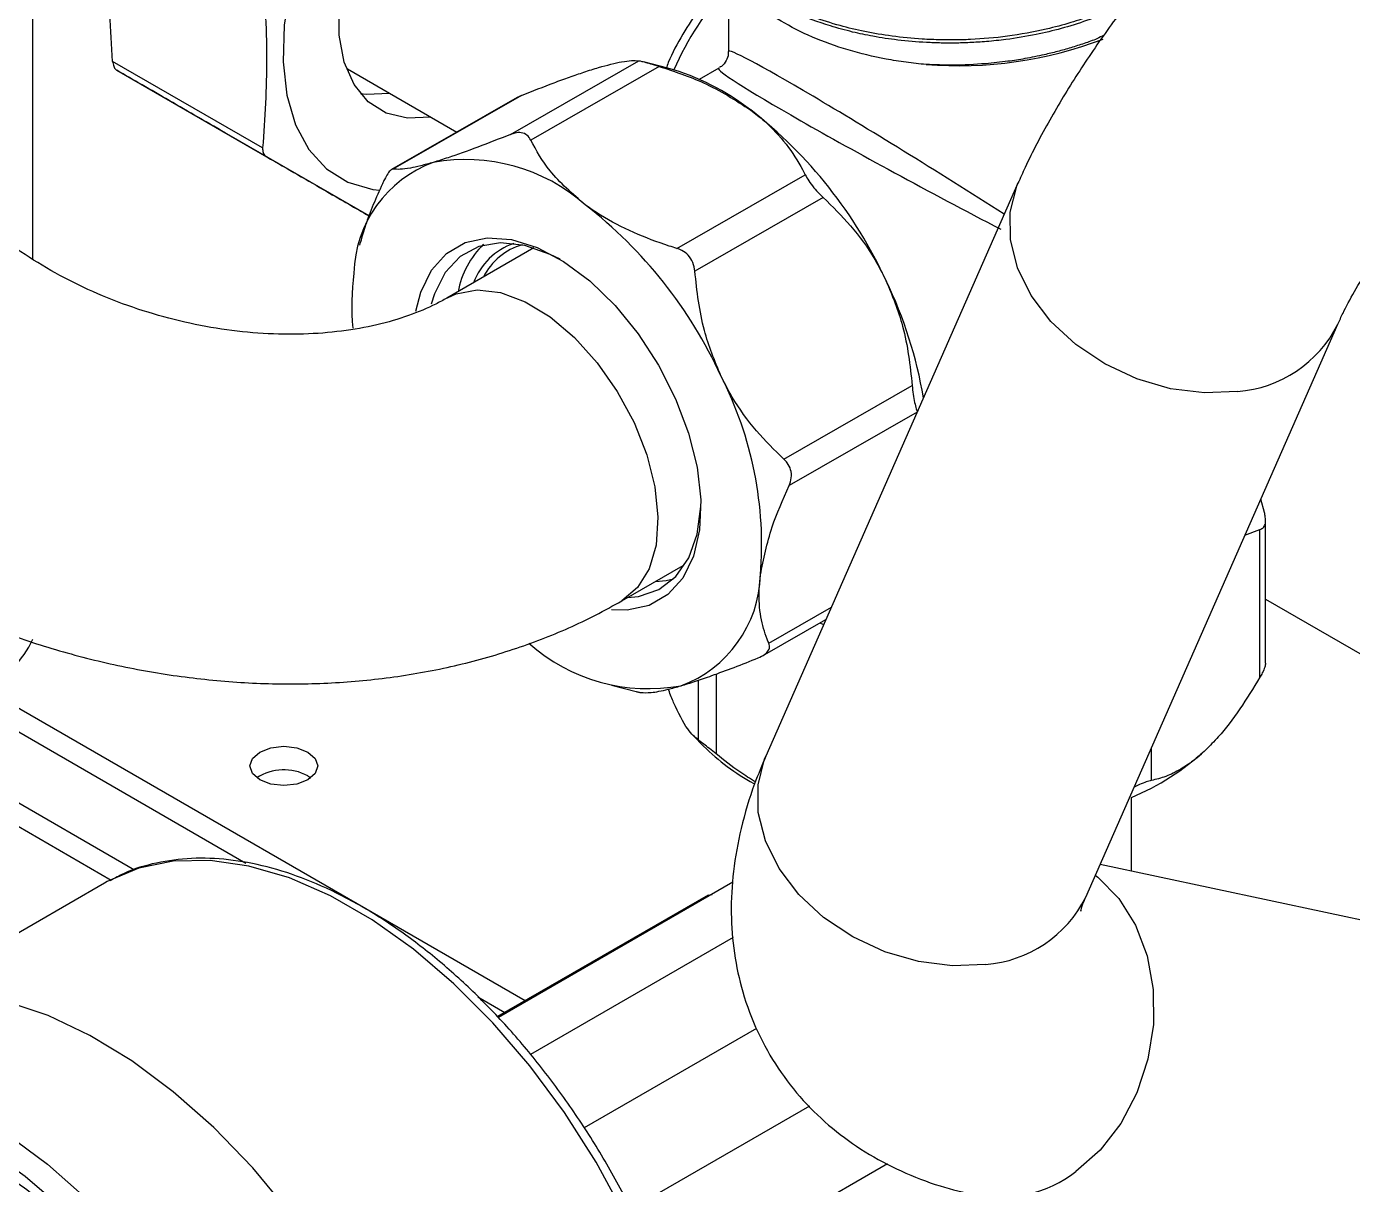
# Model space of a CAD drawing. Extents: x 150 to 4150, y 50 to 2920.
# Drawn here: x 3420 to 3590.7, y 1008.9 to 1158 of the extents above; entities that cross this region are included whole.
import ezdxf

# ---------------------------------------------------------------- set-up
doc = ezdxf.new("R2010")
doc.units = 0
doc.header["$LTSCALE"] = 10
doc.linetypes.add('SLD-KATı', pattern=[0])
doc.layers.get('0').update_dxf_attribs({"linetype": 'CONTINUOUS'})

msp = doc.modelspace()

# ---------------------------------------------------------------- linework, layer by layer
at = {"color": 7, "linetype": 'SLD-KATı'}
for p, q in [((3420.81, 1128), (3420.81, 1259.64)), ((3510.36, 1165), (3510.36, 1154.75)), ((3450.39, 1142.33), (3431.08, 1153.47)), ((3431.6, 1152.33), (3450.91, 1141.19)), ((3461.31, 1152.5), (3475.39, 1144.37)), ((3482.3, 1144.07), (3498.83, 1153.55)), ((3501.44, 1152.82), (3484.91, 1143.34)), ((3502.57, 1152.59), (3499.41, 1153.41)), ((3509.1, 1152.58), (3506.6, 1151.15)), ((3433.9, 1049.39), (3256.31, 1151.9)), ((3430.89, 1048.06), (3253.66, 1150.37)), ((3483.14, 1148.82), (3466.97, 1139.54)), ((3483.7, 1149.08), (3467.16, 1139.6)), ((3464.09, 1133.58), (3446.1, 1143.96)), ((3503.7, 1129.4), (3520.24, 1138.88)), ((3547.62, 1137.77), (3515.16, 1064.04)), ((3522.56, 1135.94), (3506.03, 1126.46)), ((3462.96, 1130.21), (3462.84, 1129.8)), ((3485.31, 1129.46), (3474.12, 1123)), ((3556.35, 1045.91), (3588.8, 1119.64)), ((3517.48, 1102.28), (3534.01, 1111.76)), ((3579.35, 1095.41), (3578.89, 1097.12)), ((3579.5, 1076.01), (3579.5, 1094.42)), ((3576.85, 1092.49), (3578.77, 1093.23)), ((3578.77, 1074.2), (3578.77, 1093.23)), ((3496.62, 1084.03), (3504.53, 1088.6)), ((3579.5, 1084.27), (3708.79, 1009.63)), ((3514.72, 1076.95), (3522.91, 1081.65)), ((3522.13, 1081.2), (3522.61, 1080.97)), ((3414.66, 1072.73), (3484.2, 1032.59)), ((3495.31, 1073.19), (3498.47, 1072.36)), ((3414.66, 1069.67), (3448.23, 1050.29)), ((3505.84, 1066.67), (3507.15, 1065.35)), ((3456.2, 1061.51), (3456.59, 1061.25)), ((3562.23, 1049.26), (3562.23, 1058.74)), ((3641, 1032.43), (3558.2, 1050.12)), ((3430.02, 1047.69), (3405.19, 1033.36)), ((3510.93, 1047.81), (3480.75, 1030.39)), ((3507.73, 1046.17), (3480.62, 1030.52)), ((3507.73, 1046.17), (3508.27, 1046.25)), ((3510.96, 1040.71), (3484.88, 1025.65)), ((3478.08, 1033.06), (3481.55, 1031.06)), ((3513.97, 1029.01), (3491.77, 1016.19)), ((3520.77, 1019), (3497.78, 1005.73)), ((3530.84, 1011.58), (3502.4, 995.16))]:
    msp.add_line(p, q, dxfattribs=at)
at = {"color": 8, "linetype": 'SLD-KATı'}
for p, q in [((3534.65, 1108.32), (3518.16, 1098.86)), ((3515.55, 1078.6), (3523.6, 1083.22)), ((3506.5, 1066.11), (3506.5, 1073.82)), ((3508.76, 1074.61), (3508.76, 1064.33)), ((3564.79, 1065.09), (3564.79, 1060.91))]:
    msp.add_line(p, q, dxfattribs=at)
at = {"color": 7, "linetype": 'SLD-KATı', "flags": 128}
for points in [[(3477.86, 1197.64), (3473.87, 1194.97), (3469.99, 1191.62), (3466.3, 1187.68), (3462.92, 1183.26), (3459.93, 1178.46), (3457.39, 1173.42), (3455.39, 1168.27), (3453.97, 1163.13), (3453.17, 1158.14), (3453.01, 1153.42), (3453.5, 1149.12), (3454.61, 1145.32), (3456.32, 1142.13), (3458.6, 1139.64), (3461.37, 1137.91), (3464.57, 1136.98), (3465.47, 1136.88)], [(3472.06, 1146.29), (3469.02, 1146.14), (3466.28, 1146.81), (3463.96, 1148.28), (3462.15, 1150.5), (3460.9, 1153.38), (3460.26, 1156.83), (3460.26, 1160.71), (3460.9, 1164.88), (3462.15, 1169.21), (3463.96, 1173.52), (3466.28, 1177.67), (3469.02, 1181.5), (3472.08, 1184.88), (3475.34, 1187.68), (3478.7, 1189.8), (3482.03, 1191.17), (3485.2, 1191.73), (3488.11, 1191.47), (3490.65, 1190.4), (3492.73, 1188.55), (3494.27, 1185.99), (3494.56, 1185.27)], [(3466.76, 1149.35), (3463.72, 1149.21), (3462.99, 1149.3)], [(3470.12, 1121.33), (3470.75, 1123.78), (3472.13, 1126.6), (3474.06, 1128.74), (3476.47, 1130.14), (3479.28, 1130.74), (3482.41, 1130.53), (3485.73, 1129.5), (3489.14, 1127.71), (3492.52, 1125.2), (3495.76, 1122.06), (3498.74, 1118.41), (3501.37, 1114.36), (3503.55, 1110.05), (3505.22, 1105.63), (3506.31, 1101.25), (3506.78, 1097.05), (3506.62, 1093.19), (3505.85, 1089.79), (3504.47, 1086.97), (3502.54, 1084.83), (3500.13, 1083.43), (3497.31, 1082.83), (3495.32, 1082.87)], [(3488.69, 1127.99), (3487.42, 1128.63), (3484.14, 1129.78), (3481.03, 1130.13), (3478.23, 1129.64), (3475.81, 1128.35), (3473.88, 1126.3), (3472.51, 1123.56), (3472.1, 1122.2)], [(3497.36, 1084.46), (3498.79, 1084.6), (3501.41, 1085.49), (3503.59, 1087.17), (3505.25, 1089.57), (3506.33, 1092.62), (3506.79, 1096.19), (3506.8, 1096.42)], [(3503.27, 1086.84), (3502.33, 1086.63), (3500.95, 1086.49)], [(3456.2, 1064.57), (3457.15, 1063.75), (3457.49, 1062.78), (3457.15, 1061.82), (3456.2, 1061), (3454.79, 1060.45), (3453.11, 1060.26), (3451.44, 1060.45), (3450.02, 1061), (3449.07, 1061.82), (3448.74, 1062.78), (3449.07, 1063.75), (3450.02, 1064.57), (3451.44, 1065.12), (3453.11, 1065.31), (3454.79, 1065.12), (3456.2, 1064.57)], [(3430.66, 1048.05), (3430.39, 1047.91), (3430.02, 1047.69)], [(3462.41, 916.86), (3464.34, 918.12), (3467.68, 921.09), (3470.5, 924.77), (3472.77, 929.12), (3474.45, 934.06), (3475.53, 939.55), (3475.99, 945.49), (3475.82, 951.82), (3475.02, 958.44), (3473.61, 965.27), (3471.61, 972.21), (3469.04, 979.18), (3465.93, 986.06), (3462.33, 992.79), (3458.29, 999.25), (3453.86, 1005.37), (3449.11, 1011.06), (3444.09, 1016.24), (3438.87, 1020.85), (3433.53, 1024.82), (3428.14, 1028.1), (3422.76, 1030.65), (3417.48, 1032.42), (3412.36, 1033.4), (3407.48, 1033.57), (3402.89, 1032.94), (3398.67, 1031.5), (3396.79, 1030.53)], [(3456.69, 940.52), (3456.57, 942.58), (3455.77, 949.09), (3454.36, 955.81), (3452.35, 962.63), (3449.78, 969.46), (3446.68, 976.22), (3443.09, 982.79), (3439.06, 989.1), (3434.66, 995.04), (3429.94, 1000.55), (3424.96, 1005.53), (3419.81, 1009.93), (3414.55, 1013.67), (3413.32, 1014.44)]]:
    msp.add_lwpolyline(points, dxfattribs=at)
at = {"color": 8, "linetype": 'SLD-KATı', "flags": 128}
for points in [[(3575.9, 1110.97), (3571.66, 1110.79), (3567.28, 1111.34), (3562.93, 1112.6), (3558.81, 1114.52), (3555.06, 1117.02), (3551.86, 1119.99), (3549.32, 1123.33), (3547.56, 1126.89), (3546.65, 1130.52), (3546.61, 1134.07), (3547.46, 1137.41), (3547.62, 1137.78)], [(3474.17, 1123.03), (3475.32, 1123.56), (3478.01, 1124.05), (3481, 1123.7), (3484.17, 1122.53), (3487.39, 1120.57), (3490.52, 1117.92), (3493.45, 1114.68), (3496.04, 1110.98), (3498.2, 1106.98), (3499.83, 1102.83), (3500.87, 1098.71), (3501.27, 1094.79), (3501.03, 1091.22), (3500.14, 1088.16), (3498.65, 1085.73), (3496.62, 1084.03)], [(3543.44, 1037.24), (3539.2, 1037.06), (3534.82, 1037.6), (3530.48, 1038.86), (3526.35, 1040.78), (3522.61, 1043.28), (3519.4, 1046.26), (3516.87, 1049.6), (3515.11, 1053.15), (3514.19, 1056.79), (3514.16, 1060.34), (3515.01, 1063.68), (3515.16, 1064.04)], [(3507.1, 964.92), (3506.93, 971.2), (3506.12, 977.77), (3504.69, 984.55), (3502.67, 991.44), (3500.07, 998.34), (3496.94, 1005.16), (3493.31, 1011.8), (3489.25, 1018.17), (3484.8, 1024.17), (3480.03, 1029.73), (3475.01, 1034.76), (3469.81, 1039.2), (3464.49, 1042.98), (3459.14, 1046.05), (3453.83, 1048.37), (3448.63, 1049.9), (3443.62, 1050.62), (3438.87, 1050.53), (3434.44, 1049.62), (3430.66, 1048.05)], [(3557.58, 1048.72), (3557.89, 1048.47), (3560.6, 1045.71), (3562.74, 1042.28), (3564.24, 1038.33), (3565.02, 1034.02), (3565.06, 1029.52), (3564.35, 1025.03), (3562.93, 1020.72), (3560.85, 1016.77), (3558.2, 1013.35), (3555.08, 1010.58)], [(3393.69, 1024.25), (3396.18, 1024.06), (3401.3, 1023.08), (3406.58, 1021.31), (3411.96, 1018.76), (3417.35, 1015.48), (3422.69, 1011.51), (3427.91, 1006.9), (3432.93, 1001.72), (3437.68, 996.03), (3442.11, 989.91), (3446.15, 983.44), (3449.75, 976.72), (3452.85, 969.83), (3455.43, 962.87), (3457.43, 955.93), (3458.84, 949.1), (3459.64, 942.48), (3459.81, 936.15)]]:
    msp.add_lwpolyline(points, dxfattribs=at)
at = {"color": 8, "linetype": 'SLD-KATı'}
for centre, radius, start, end in [((3536.16, 1138.34), 35.7, 136.2812, 156.8556), ((3574.71, 1126.68), 15.75, 274.3185, 333.4473), ((3542.26, 1052.94), 15.75, 274.3174, 333.4728), ((3545.24, 1023.38), 16.14, 258.9668, 307.5689)]:
    msp.add_arc(centre, radius, start, end, dxfattribs=at)
at = {"color": 7, "linetype": 'SLD-KATı'}
for centre, radius, start, end in [((3539.94, 1205.21), 52.31, 265.4712, 290.8798), ((3494.02, 1122.45), 31.33, 52.2249, 74.1707), ((3476.87, 1100.46), 59.22, 24.7092, 52.1355), ((3477.84, 1125.73), 15.73, 110.4129, 178.2779), ((3476.52, 1117.61), 23.23, 48.4656, 100.3351), ((3455.58, 1088.25), 59.22, 24.7092, 52.1355), ((3485.59, 1121.92), 8.62, 109.5485, 159.2578), ((3486.9, 1121.68), 11.55, 134.4592, 169.3075), ((3485.95, 1122.18), 7.96, 105.4532, 153.6864), ((3496.72, 1122.04), 34.85, 173.1348, 184.8032), ((3480.08, 1100.79), 56.17, 9.607, 25.7771), ((3466.69, 1091.19), 47.94, 355.4252, 27.0743), ((3498.76, 1087.84), 15.73, 290.4129, 358.2779), ((3408.41, 1084.94), 13.71, 297.1461, 334.7675), ((3500.08, 1095.96), 23.23, 228.4656, 280.3351), ((3527.23, 1085.54), 28.48, 225.1591, 241.4261), ((3549.67, 1089.01), 32.77, 292.5343, 312.4251), ((3453.13, 1055.87), 6.42, 61.3824, 123.0588)]:
    msp.add_arc(centre, radius, start, end, dxfattribs=at)
at = {"color": 8, "linetype": 'SLD-KATı'}
for major_axis, ratio, start_param, end_param in [((29.37, -18.49), 0.033805, 1.381868, 3.162872), ((30.65, -16.27), 0.036485, 3.118621, 4.918199)]:
    msp.add_ellipse((3539.73, 1136.28), major_axis=major_axis, ratio=ratio, start_param=start_param, end_param=end_param, dxfattribs=at)
at = {"color": 7, "linetype": 'SLD-KATı'}
for points, knots in [([(3617.75, 1211.42), (3616.7, 1210.8), (3613.6, 1208.98), (3608.43, 1205.6), (3602.28, 1201.21), (3596.23, 1196.49), (3590.29, 1191.49), (3584.51, 1186.25), (3578.92, 1180.81), (3573.56, 1175.2), (3568.47, 1169.47), (3563.7, 1163.66), (3559.27, 1157.78), (3555.22, 1151.84), (3551.59, 1145.84), (3549.14, 1141.15), (3547.92, 1138.45), (3547.62, 1137.77)], [0, 0, 0, 0, 0.037972, 0.111775, 0.184186, 0.255551, 0.326247, 0.396562, 0.466733, 0.536959, 0.607403, 0.678306, 0.749958, 0.822741, 0.897188, 0.974051, 1, 1, 1, 1]), ([(3431.08, 1153.47), (3430.83, 1157.55), (3430.32, 1165.74), (3430.83, 1173.33), (3431.08, 1177.15)], [0, 0, 0, 0, 0.497591, 1, 1, 1, 1]), ([(3562.37, 1161.81), (3562.15, 1161.68), (3561.24, 1161.16), (3559.52, 1160.33), (3557.1, 1159.33), (3554.36, 1158.4), (3550.75, 1157.44), (3546.42, 1156.65), (3542.38, 1156.29), (3539.5, 1156.21), (3537.43, 1156.23), (3534.77, 1156.34), (3531.48, 1156.66), (3527.95, 1157.26), (3524.54, 1158.07), (3521.66, 1159), (3519.31, 1159.94), (3517.64, 1160.72), (3516.29, 1161.44), (3515.45, 1161.93), (3514.63, 1162.45), (3513.37, 1163.29), (3511.65, 1164.66), (3510.05, 1166.28), (3508.81, 1167.88), (3507.61, 1169.92), (3506.79, 1172.17), (3506.75, 1173.85), (3506.73, 1174.5)], [0, 0, 0, 0, 0.01212, 0.049034, 0.085949, 0.126344, 0.1714, 0.239181, 0.301609, 0.329787, 0.351505, 0.382509, 0.43405, 0.482103, 0.527101, 0.579303, 0.612235, 0.640457, 0.664752, 0.685117, 0.688114, 0.713041, 0.761854, 0.805075, 0.841642, 0.883137, 0.955123, 1, 1, 1, 1]), ([(3561.84, 1161.11), (3561.76, 1161.06), (3561.1, 1160.69), (3559.36, 1159.85), (3556.58, 1158.71), (3553.28, 1157.68), (3549.8, 1156.85), (3546.57, 1156.31), (3543.7, 1156.01), (3541.51, 1155.87), (3539.65, 1155.81), (3538.43, 1155.81), (3537.19, 1155.84), (3535.23, 1155.91), (3532.28, 1156.16), (3529.11, 1156.64), (3526.21, 1157.25), (3522.77, 1158.19), (3519.14, 1159.54), (3516.13, 1161.09), (3514.25, 1162.28), (3513.14, 1163.08), (3511.25, 1164.58), (3509.33, 1166.6), (3507.71, 1169.32), (3506.84, 1171.67), (3506.74, 1173.3), (3506.69, 1174.09)], [0, 0, 0, 0, 0.004448, 0.035751, 0.087789, 0.136305, 0.181737, 0.234441, 0.267691, 0.296185, 0.320713, 0.341275, 0.344301, 0.369468, 0.418751, 0.462388, 0.499309, 0.541203, 0.613882, 0.671793, 0.702194, 0.726015, 0.743255, 0.832151, 0.885356, 0.944357, 1, 1, 1, 1]), ([(3588.8, 1119.64), (3589.02, 1120.11), (3589.58, 1121.35), (3590.89, 1123.83), (3592.85, 1127.1), (3595.33, 1130.8), (3598.31, 1134.83), (3601.74, 1139.11), (3605.58, 1143.52), (3609.74, 1147.96), (3614.17, 1152.35), (3618.75, 1156.58), (3623.42, 1160.58), (3628.07, 1164.27), (3632.58, 1167.57), (3636.69, 1170.33), (3639.14, 1171.78), (3640.25, 1172.45)], [0, 0, 0, 0, 0.036571, 0.097412, 0.160793, 0.226924, 0.295244, 0.365236, 0.436449, 0.508499, 0.581058, 0.653837, 0.726521, 0.798795, 0.87036, 0.940874, 1, 1, 1, 1]), ([(3450.39, 1166.01), (3450.64, 1161.93), (3451.16, 1153.74), (3450.65, 1146.15), (3450.39, 1142.33)], [0, 0, 0, 0, 0.497591, 1, 1, 1, 1]), ([(3535.81, 1153.06), (3534.94, 1153.15), (3533.2, 1153.33), (3529.8, 1153.88), (3525.66, 1154.87), (3521.08, 1156.52), (3516.98, 1158.62), (3513.53, 1161.08), (3510.92, 1163.88), (3509.48, 1165.9), (3509.18, 1167.01), (3509.16, 1167.06)], [0, 0, 0, 0, 0.069093, 0.138626, 0.277163, 0.419548, 0.560939, 0.70643, 0.847826, 0.993513, 1, 1, 1, 1]), ([(3510.64, 1164.52), (3510.21, 1164.14), (3508.81, 1162.95), (3506.68, 1160.39), (3504.43, 1156.99), (3502.97, 1154.32), (3502.43, 1152.83), (3502.35, 1152.58)], [0, 0, 0, 0, 0.125186, 0.399496, 0.673149, 0.946732, 1, 1, 1, 1]), ([(3558.71, 1156.85), (3558.41, 1156.69), (3557.62, 1156.27), (3556.14, 1155.77), (3554.46, 1155.21), (3552.75, 1154.73), (3550.78, 1154.25), (3548.65, 1153.82), (3546.13, 1153.43), (3543.03, 1153.1), (3539.5, 1152.93), (3536.94, 1153.02), (3535.81, 1153.06)], [0, 0, 0, 0, 0.049605, 0.129582, 0.208455, 0.286223, 0.362885, 0.470441, 0.563436, 0.68256, 0.858803, 1, 1, 1, 1]), ([(3510.32, 1154.72), (3510.33, 1154.62), (3510.37, 1154.22), (3510.08, 1153.53), (3509.66, 1152.93), (3509.3, 1152.72), (3509.22, 1152.68)], [0, 0, 0, 0, 0.123392, 0.492756, 0.885693, 1, 1, 1, 1]), ([(3431.08, 1153.47), (3431.12, 1153.25), (3431.18, 1152.81), (3431.4, 1152.47), (3431.56, 1152.36), (3431.6, 1152.33)], [0, 0, 0, 0, 0.417116, 0.834317, 1, 1, 1, 1]), ([(3446.1, 1143.96), (3443.44, 1145.49), (3438.09, 1148.58), (3433.77, 1151.08), (3431.6, 1152.33)], [0, 0, 0, 0, 0.497591, 1, 1, 1, 1]), ([(3483.7, 1149.08), (3485.13, 1149.64), (3487.29, 1150.5), (3489.91, 1151.45), (3491.87, 1152.13), (3493.02, 1152.49), (3493.64, 1152.68)], [0, 0, 0, 0, 0.382246, 0.577663, 0.77475, 1, 1, 1, 1]), ([(3493.64, 1152.68), (3494.71, 1152.97), (3497.12, 1153.62), (3498.22, 1153.57), (3498.83, 1153.55)], [0, 0, 0, 0, 0.444644, 1, 1, 1, 1]), ([(3498.83, 1153.55), (3498.93, 1153.53), (3499.14, 1153.49), (3499.85, 1153.3), (3500.67, 1153.06), (3501.22, 1152.89), (3501.44, 1152.82)], [0, 0, 0, 0, 0.280694, 0.562832, 0.82575, 1, 1, 1, 1]), ([(3501.44, 1152.82), (3503.39, 1152.17), (3507.73, 1150.73), (3511.26, 1148.46), (3513.21, 1147.21)], [0, 0, 0, 0, 0.44899, 1, 1, 1, 1]), ([(3483.14, 1148.81), (3483.15, 1148.82), (3483.29, 1148.93), (3483.5, 1149), (3483.7, 1149.08)], [0, 0, 0, 0, 0.033387, 1, 1, 1, 1]), ([(3513.21, 1147.21), (3513.81, 1146.74), (3515.56, 1145.37), (3517.91, 1142.8), (3519.44, 1140.43), (3520.12, 1139.1), (3520.24, 1138.88)], [0, 0, 0, 0, 0.191127, 0.553705, 0.926736, 1, 1, 1, 1]), ([(3482.3, 1144.07), (3480.87, 1143.5), (3477.98, 1142.37), (3474.67, 1141.18), (3472.97, 1140.66), (3472.36, 1140.47)], [0, 0, 0, 0, 0.382411, 0.774653, 1, 1, 1, 1]), ([(3484.91, 1143.34), (3484.76, 1143.56), (3484.47, 1144.02), (3483.73, 1144.33), (3482.97, 1144.3), (3482.49, 1144.13), (3482.3, 1144.07)], [0, 0, 0, 0, 0.2806938, 0.5628322, 0.8257499, 1, 1, 1, 1]), ([(3450.39, 1142.33), (3450.39, 1142.13), (3450.4, 1141.72), (3450.64, 1141.36), (3450.85, 1141.22), (3450.91, 1141.19)], [0, 0, 0, 0, 0.4171164, 0.8343171, 1, 1, 1, 1]), ([(3491.93, 1135), (3490.28, 1136.43), (3487.28, 1139), (3485.64, 1141.99), (3484.91, 1143.34)], [0, 0, 0, 0, 0.55101, 1, 1, 1, 1]), ([(3450.91, 1141.19), (3453.58, 1139.64), (3458.42, 1136.85), (3462.33, 1134.59), (3464.09, 1133.58)], [0, 0, 0, 0, 0.5515732, 1, 1, 1, 1]), ([(3472.36, 1140.47), (3471.8, 1140.31), (3470.69, 1140), (3469.26, 1139.7), (3468.02, 1139.53), (3467.45, 1139.58), (3467.16, 1139.6)], [0, 0, 0, 0, 0.220853, 0.444668, 0.720511, 1, 1, 1, 1]), ([(3467.16, 1139.6), (3467.08, 1139.58), (3466.9, 1139.54), (3466.51, 1139.06), (3466.13, 1138.39), (3465.89, 1137.89), (3465.8, 1137.69)], [0, 0, 0, 0, 0.280694, 0.562832, 0.82575, 1, 1, 1, 1]), ([(3520.24, 1138.88), (3520.38, 1138.62), (3520.66, 1138.1), (3521.32, 1137.22), (3521.99, 1136.49), (3522.4, 1136.1), (3522.56, 1135.94)], [0, 0, 0, 0, 0.280694, 0.562832, 0.82575, 1, 1, 1, 1]), ([(3465.8, 1137.69), (3465.4, 1136.81), (3464.6, 1135.02), (3463.63, 1132.49), (3463.18, 1130.91), (3462.98, 1130.18)], [0, 0, 0, 0, 0.349483, 0.701444, 1, 1, 1, 1]), ([(3522.56, 1135.94), (3523.76, 1134.77), (3526.2, 1132.38), (3528.89, 1128.68), (3530.19, 1126.14), (3530.66, 1125.21)], [0, 0, 0, 0, 0.382411, 0.774653, 1, 1, 1, 1]), ([(3503.7, 1129.4), (3503.38, 1129.5), (3501.48, 1130.09), (3498.07, 1131.39), (3494.46, 1133.23), (3492.57, 1134.55), (3491.93, 1135)], [0, 0, 0, 0, 0.073265, 0.436543, 0.808871, 1, 1, 1, 1]), ([(3474.12, 1123), (3473.64, 1122.74), (3472.18, 1121.93), (3469.25, 1120.7), (3465.17, 1119.5), (3460.61, 1118.68), (3455.68, 1118.29), (3450.47, 1118.37), (3445.09, 1118.93), (3439.66, 1119.99), (3434.3, 1121.52), (3429.11, 1123.49), (3424.22, 1125.86), (3419.74, 1128.55), (3416.3, 1131.06), (3414.47, 1132.67), (3413.82, 1133.24)], [0, 0, 0, 0, 0.036886, 0.114079, 0.190547, 0.266726, 0.342961, 0.419449, 0.496242, 0.573285, 0.650462, 0.727627, 0.804579, 0.881183, 0.957353, 1, 1, 1, 1]), ([(3506.03, 1126.46), (3505.97, 1126.84), (3505.85, 1127.59), (3505.24, 1128.53), (3504.47, 1129.12), (3503.92, 1129.32), (3503.7, 1129.4)], [0, 0, 0, 0, 0.280694, 0.562832, 0.82575, 1, 1, 1, 1]), ([(3509.38, 1113.01), (3508.59, 1114.93), (3506.82, 1119.26), (3506.31, 1123.89), (3506.03, 1126.46)], [0, 0, 0, 0, 0.444644, 1, 1, 1, 1]), ([(3530.66, 1125.21), (3531.45, 1123.29), (3533.22, 1118.96), (3533.73, 1114.33), (3534.01, 1111.76)], [0, 0, 0, 0, 0.444644, 1, 1, 1, 1]), ([(3517.48, 1102.28), (3516.27, 1103.45), (3513.84, 1105.84), (3511.15, 1109.54), (3509.85, 1112.08), (3509.38, 1113.01)], [0, 0, 0, 0, 0.382411, 0.774653, 1, 1, 1, 1]), ([(3534.01, 1111.76), (3534.04, 1111.38), (3534.11, 1110.62), (3534.31, 1109.55), (3534.51, 1108.79), (3534.64, 1108.47), (3534.69, 1108.34)], [0, 0, 0, 0, 0.280694, 0.562832, 0.82575, 1, 1, 1, 1]), ([(3518.16, 1098.86), (3518.28, 1099.19), (3518.53, 1099.87), (3518.43, 1100.91), (3518.02, 1101.73), (3517.63, 1102.12), (3517.48, 1102.28)], [0, 0, 0, 0, 0.2806938, 0.5628322, 0.8257499, 1, 1, 1, 1]), ([(3383.56, 1099.93), (3384.69, 1098.94), (3387.79, 1096.21), (3393.28, 1092.1), (3400.11, 1087.76), (3407.34, 1083.95), (3414.9, 1080.67), (3422.72, 1077.96), (3430.73, 1075.84), (3438.87, 1074.34), (3447.06, 1073.47), (3455.24, 1073.24), (3463.33, 1073.67), (3471.26, 1074.77), (3478.96, 1076.54), (3486.32, 1078.99), (3492.18, 1081.56), (3495.5, 1083.41), (3496.62, 1084.03)], [0, 0, 0, 0, 0.037803, 0.103706, 0.169634, 0.235613, 0.301614, 0.367644, 0.433726, 0.499893, 0.566173, 0.632599, 0.699187, 0.765926, 0.832742, 0.899497, 0.966004, 1, 1, 1, 1]), ([(3514.48, 1087.37), (3514.88, 1089.39), (3515.6, 1093.07), (3517.36, 1097.06), (3518.16, 1098.86)], [0, 0, 0, 0, 0.55101, 1, 1, 1, 1]), ([(3578.77, 1093.23), (3578.94, 1093.29), (3579.27, 1093.41), (3579.51, 1093.99), (3579.51, 1094.71), (3579.4, 1095.21), (3579.35, 1095.41)], [0, 0, 0, 0, 0.280694, 0.562832, 0.82575, 1, 1, 1, 1]), ([(3515.55, 1078.6), (3515.48, 1078.77), (3515.04, 1079.8), (3514.44, 1081.92), (3514.21, 1084.76), (3514.41, 1086.71), (3514.48, 1087.37)], [0, 0, 0, 0, 0.073265, 0.436543, 0.808871, 1, 1, 1, 1]), ([(3514.19, 1076.69), (3514.48, 1076.83), (3515.07, 1077.11), (3515.57, 1077.66), (3515.69, 1078.18), (3515.59, 1078.48), (3515.55, 1078.6)], [0, 0, 0, 0, 0.2806938, 0.5628322, 0.8257499, 1, 1, 1, 1]), ([(3504.24, 1073.1), (3504.85, 1073.28), (3506.06, 1073.66), (3508.36, 1074.45), (3511.05, 1075.45), (3513.14, 1076.28), (3514.19, 1076.69)], [0, 0, 0, 0, 0.220853, 0.444668, 0.720511, 1, 1, 1, 1]), ([(3579.49, 1076.01), (3579.47, 1075.86), (3579.44, 1075.53), (3579.14, 1074.85), (3578.88, 1074.38), (3578.77, 1074.2)], [0, 0, 0, 0, 0.366042, 0.747312, 1, 1, 1, 1]), ([(3578.77, 1074.2), (3577.92, 1072.81), (3576.2, 1069.99), (3573.82, 1066.88), (3572.33, 1065.37), (3571.78, 1064.82)], [0, 0, 0, 0, 0.382411, 0.774653, 1, 1, 1, 1]), ([(3498.47, 1072.36), (3498.61, 1072.32), (3498.89, 1072.25), (3499, 1072.23), (3499.05, 1072.23)], [0, 0, 0, 0, 0.519421, 1, 1, 1, 1]), ([(3499.05, 1072.23), (3499.46, 1072.21), (3500.29, 1072.17), (3502.14, 1072.51), (3503.68, 1072.94), (3504.24, 1073.1)], [0, 0, 0, 0, 0.382411, 0.774653, 1, 1, 1, 1]), ([(3503.3, 1070.93), (3503.09, 1071.42), (3502.86, 1071.94), (3502.64, 1072.62), (3502.63, 1072.66)], [0, 0, 0, 0, 0.938197, 1, 1, 1, 1]), ([(3506.5, 1066.11), (3506.04, 1066.49), (3505.02, 1067.34), (3503.91, 1069.65), (3503.3, 1070.93)], [0, 0, 0, 0, 0.44899, 1, 1, 1, 1]), ([(3508.76, 1064.33), (3508.47, 1064.56), (3507.88, 1065.04), (3507.15, 1065.61), (3506.7, 1065.96), (3506.55, 1066.07), (3506.5, 1066.11)], [0, 0, 0, 0, 0.280694, 0.562832, 0.82575, 1, 1, 1, 1]), ([(3513.83, 1060.73), (3513.16, 1061.15), (3511.41, 1062.22), (3509.77, 1063.52), (3508.76, 1064.33)], [0, 0, 0, 0, 0.3842466, 1, 1, 1, 1]), ([(3515.16, 1064.04), (3514.67, 1062.86), (3513.39, 1059.82), (3511.91, 1054.88), (3510.9, 1049.31), (3510.6, 1043.92), (3511, 1038.71), (3512.11, 1033.55), (3513.99, 1028.54), (3516.63, 1023.83), (3519.89, 1019.66), (3523.68, 1016.05), (3527.92, 1013.01), (3532.59, 1010.53), (3537.36, 1008.69), (3540.64, 1007.9), (3542.16, 1007.53)], [0, 0, 0, 0, 0.05231, 0.13507, 0.21324, 0.287482, 0.358747, 0.427982, 0.502704, 0.575197, 0.646298, 0.716795, 0.787696, 0.860103, 0.935161, 1, 1, 1, 1]), ([(3571.78, 1064.82), (3571.25, 1064.34), (3570.17, 1063.38), (3568.45, 1062.24), (3566.64, 1061.36), (3565.41, 1061.06), (3564.79, 1060.91)], [0, 0, 0, 0, 0.220853, 0.444668, 0.720511, 1, 1, 1, 1]), ([(3564.79, 1060.91), (3564.59, 1060.86), (3564.19, 1060.77), (3563.38, 1060.45), (3562.81, 1060.17), (3562.57, 1060.05)], [0, 0, 0, 0, 0.370731, 0.743371, 1, 1, 1, 1]), ([(3507.83, 965.94), (3507.84, 966.97), (3507.86, 969.96), (3507.46, 975.14), (3506.44, 981.46), (3504.87, 987.93), (3502.78, 994.44), (3500.18, 1000.92), (3497.11, 1007.3), (3493.62, 1013.49), (3489.74, 1019.43), (3485.52, 1025.04), (3481.01, 1030.25), (3476.26, 1034.99), (3471.33, 1039.22), (3466.28, 1042.87), (3461.16, 1045.89), (3456.02, 1048.25), (3450.94, 1049.91), (3445.98, 1050.83), (3441.2, 1051.01), (3436.71, 1050.39), (3433.2, 1049.38), (3431.35, 1048.33), (3430.76, 1047.99)], [0, 0, 0, 0, 0.0252334, 0.0730002, 0.1207457, 0.168451, 0.2161149, 0.2637442, 0.3113499, 0.358945, 0.4065429, 0.4541537, 0.5017908, 0.5494683, 0.5971994, 0.6449946, 0.6928579, 0.7407791, 0.7887088, 0.8365408, 0.8841215, 0.9312745, 0.9778913, 1, 1, 1, 1]), ([(3555.72, 1044.12), (3555.71, 1044.11), (3555.71, 1044.07), (3555.86, 1044.74), (3556.2, 1045.56), (3556.35, 1045.91)], [0, 0, 0, 0, 0.250127, 0.682246, 1, 1, 1, 1]), ([(3411.84, 1013.45), (3412.99, 1012.84), (3415.59, 1011.45), (3419.74, 1008.55), (3424.19, 1004.92), (3428.58, 1000.72), (3432.82, 996.04), (3436.85, 990.92), (3440.61, 985.45), (3444.03, 979.7), (3447.06, 973.75), (3449.66, 967.7), (3451.79, 961.65), (3453.43, 955.68), (3454.56, 949.9), (3455.19, 944.5), (3455.2, 941.24), (3455.21, 939.69)], [0, 0, 0, 0, 0.053347, 0.120624, 0.188131, 0.255927, 0.323998, 0.392295, 0.460755, 0.529308, 0.59788, 0.666378, 0.734723, 0.802841, 0.870665, 0.938138, 1, 1, 1, 1]), ([(3370.96, 1010.79), (3370.42, 1009.75), (3369.15, 1007.29), (3367.78, 1002.82), (3366.77, 997.54), (3366.35, 991.83), (3366.5, 985.79), (3367.21, 979.49), (3368.48, 973.02), (3370.3, 966.45), (3372.62, 959.85), (3375.44, 953.31), (3378.7, 946.91), (3382.38, 940.71), (3386.43, 934.79), (3390.8, 929.22), (3395.45, 924.08), (3400.31, 919.41), (3405.33, 915.28), (3410.46, 911.74), (3415.64, 908.83), (3420.81, 906.59), (3425.89, 905.1), (3429.69, 904.37), (3431.71, 904.38), (3432.14, 904.38)], [0, 0, 0, 0, 0.033261, 0.078254, 0.123525, 0.168959, 0.214463, 0.259969, 0.30545, 0.3509, 0.396321, 0.441719, 0.487104, 0.532484, 0.577869, 0.623266, 0.668685, 0.714136, 0.759629, 0.80517, 0.85076, 0.896388, 0.94201, 0.987544, 1, 1, 1, 1])]:
    msp.add_open_spline(points, degree=3, knots=knots, dxfattribs=at)

doc.saveas('drawing.dxf')
